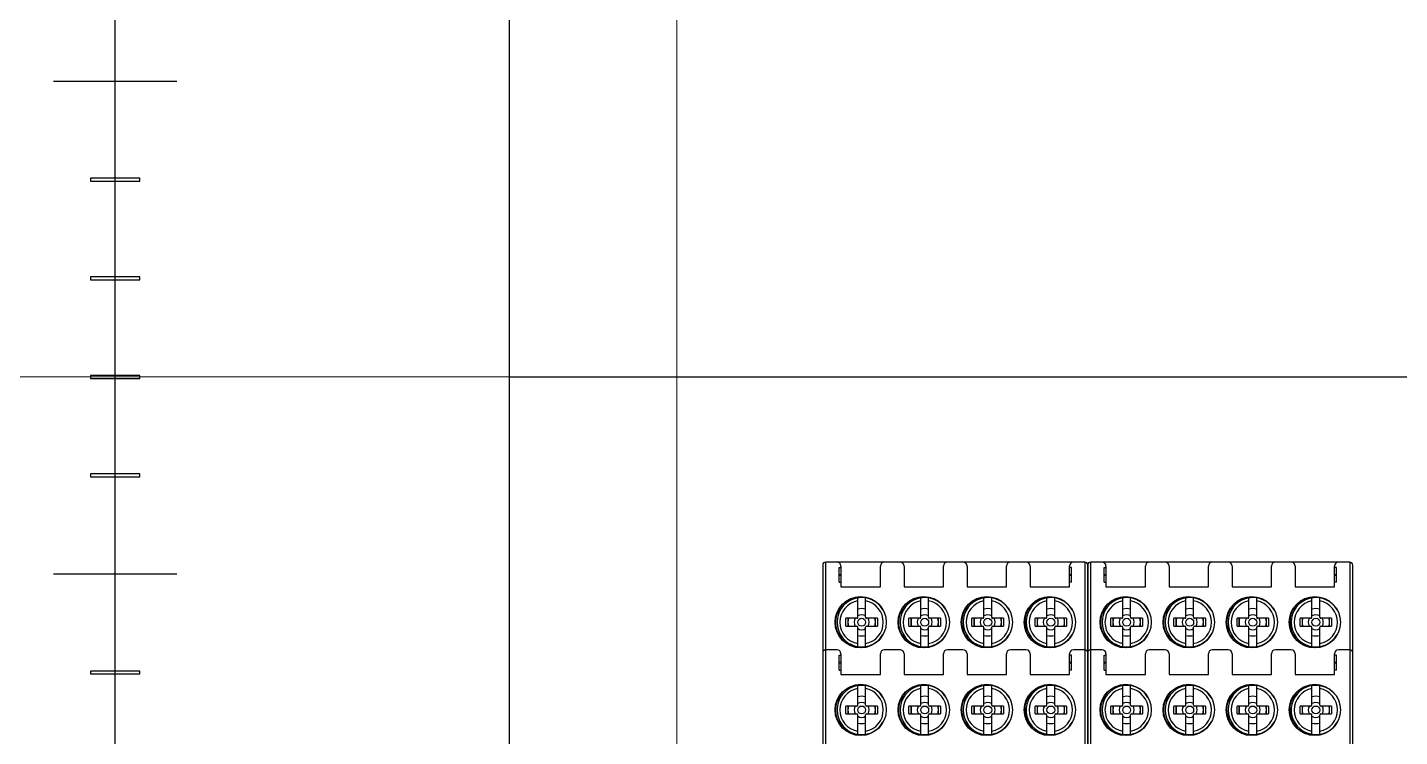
# Model space of a CAD drawing. Header units: millimetres. Extents: x 0 to 53000, y -591 to 24400.
# Drawn here: x 15075.8 to 15215, y 2705.3 to 2777.3 of the extents above; entities that cross this region are included whole.
import ezdxf
from ezdxf.enums import TextEntityAlignment as Align

# ---------------------------------------------------------------- set-up
doc = ezdxf.new("R2010")
doc.units = ezdxf.units.MM
for name, color, linetype, lineweight in [('КК перф 40х60', 6, 'Continuous', 30), ('Основная', 7, 'Continuous', 30), ('Трубка', 5, 'Continuous', 40)]:
    doc.layers.add(name, color=color, linetype=linetype, lineweight=lineweight)
doc.layers.add('Привязки', color=2, linetype='Continuous', lineweight=0, plot=False, transparency=0.8)
doc.styles.add('текст', font='isocpeui.ttf')

# ---------------------------------------------------------------- blocks, each defined once
blk = doc.blocks.new('MCADID0001910_2D-top')
at = {"layer": 'Основная', "color": 7, "linetype": 'Continuous'}
for p, q in [((0, 40.9), (0, 1.95)), ((0.3, 1.65), (0.3, 41.2)), ((26.6, 41.2), (0.3, 41.2)), ((1.65, 39.15), (1.65, 40.65)), ((1.65, 40.65), (1.85, 40.65)), ((1.85, 40.8), (1.85, 38.7)), ((5.85, 38.7), (5.85, 40.8)), ((8.25, 40.8), (8.25, 38.7)), ((12.25, 38.7), (12.25, 40.8)), ((14.65, 40.8), (14.65, 38.7)), ((18.65, 38.7), (18.65, 40.8)), ((21.05, 40.8), (21.05, 38.7)), ((25.05, 38.7), (25.05, 40.8)), ((25.25, 40.65), (25.05, 40.65)), ((25.25, 39.15), (25.25, 40.65)), ((26.6, 41.2), (26.6, 1.65)), ((26.9, 1.65), (26.9, 40.9)), ((1.65, 39.95), (1.85, 39.95)), ((1.85, 39.85), (1.65, 39.85)), ((1.65, 39.15), (1.85, 39.15)), ((25.05, 39.95), (25.25, 39.95)), ((25.25, 39.85), (25.05, 39.85)), ((25.25, 39.15), (25.05, 39.15)), ((1.85, 38.7), (5.85, 38.7)), ((8.25, 38.7), (12.25, 38.7)), ((14.65, 38.7), (18.65, 38.7)), ((21.05, 38.7), (25.05, 38.7)), ((3.55, 35.6), (3.55, 37.57)), ((4.35, 35.6), (4.35, 37.57)), ((9.95, 35.6), (9.95, 37.57)), ((10.75, 35.6), (10.75, 37.57)), ((16.35, 35.6), (16.35, 37.57)), ((17.15, 35.6), (17.15, 37.57)), ((22.75, 35.6), (22.75, 37.57)), ((23.55, 35.6), (23.55, 37.57)), ((2.35, 34.7), (2.35, 35.5)), ((3.45, 35.5), (2.35, 35.5)), ((2.55, 35.5), (2.55, 34.7)), ((5.55, 35.5), (4.45, 35.5)), ((5.35, 34.7), (5.35, 35.5)), ((5.55, 35.5), (5.55, 34.7)), ((8.75, 34.7), (8.75, 35.5)), ((9.85, 35.5), (8.75, 35.5)), ((8.95, 35.5), (8.95, 34.7)), ((11.95, 35.5), (10.85, 35.5)), ((11.75, 34.7), (11.75, 35.5)), ((11.95, 35.5), (11.95, 34.7)), ((15.15, 34.7), (15.15, 35.5)), ((16.25, 35.5), (15.15, 35.5)), ((15.35, 35.5), (15.35, 34.7)), ((18.35, 35.5), (17.25, 35.5)), ((18.15, 34.7), (18.15, 35.5)), ((18.35, 35.5), (18.35, 34.7)), ((21.55, 34.7), (21.55, 35.5)), ((22.65, 35.5), (21.55, 35.5)), ((21.75, 35.5), (21.75, 34.7)), ((24.75, 35.5), (23.65, 35.5)), ((24.55, 34.7), (24.55, 35.5)), ((24.75, 35.5), (24.75, 34.7)), ((2.35, 34.7), (3.45, 34.7)), ((3.55, 32.63), (3.55, 34.6)), ((4.35, 32.63), (4.35, 34.6)), ((4.45, 34.7), (5.55, 34.7)), ((8.75, 34.7), (9.85, 34.7)), ((9.95, 32.63), (9.95, 34.6)), ((10.75, 32.63), (10.75, 34.6)), ((10.85, 34.7), (11.95, 34.7)), ((15.15, 34.7), (16.25, 34.7)), ((16.35, 32.63), (16.35, 34.6)), ((17.15, 32.63), (17.15, 34.6)), ((17.25, 34.7), (18.35, 34.7)), ((21.55, 34.7), (22.65, 34.7)), ((22.75, 32.63), (22.75, 34.6)), ((23.55, 32.63), (23.55, 34.6)), ((23.65, 34.7), (24.75, 34.7)), ((1.45, 32.3), (0.3, 32.3)), ((7.85, 32.3), (6.25, 32.3)), ((14.25, 32.3), (12.65, 32.3)), ((20.65, 32.3), (19.05, 32.3)), ((26.6, 32.3), (25.45, 32.3)), ((1.65, 30.25), (1.65, 31.75)), ((1.65, 31.75), (1.85, 31.75)), ((1.65, 31.05), (1.85, 31.05)), ((1.85, 30.95), (1.65, 30.95)), ((1.85, 31.9), (1.85, 29.8)), ((5.85, 29.8), (5.85, 31.9)), ((8.25, 31.9), (8.25, 29.8)), ((12.25, 29.8), (12.25, 31.9)), ((14.65, 31.9), (14.65, 29.8)), ((18.65, 29.8), (18.65, 31.9)), ((21.05, 31.9), (21.05, 29.8)), ((25.05, 29.8), (25.05, 31.9)), ((25.25, 31.75), (25.05, 31.75)), ((25.05, 31.05), (25.25, 31.05)), ((25.25, 30.95), (25.05, 30.95)), ((25.25, 30.25), (25.25, 31.75)), ((1.65, 30.25), (1.85, 30.25)), ((1.85, 29.8), (5.85, 29.8)), ((8.25, 29.8), (12.25, 29.8)), ((14.65, 29.8), (18.65, 29.8)), ((21.05, 29.8), (25.05, 29.8)), ((25.25, 30.25), (25.05, 30.25)), ((3.55, 26.7), (3.55, 28.67)), ((4.35, 26.7), (4.35, 28.67)), ((9.95, 26.7), (9.95, 28.67)), ((10.75, 26.7), (10.75, 28.67)), ((16.35, 26.7), (16.35, 28.67)), ((17.15, 26.7), (17.15, 28.67)), ((22.75, 26.7), (22.75, 28.67)), ((23.55, 26.7), (23.55, 28.67)), ((2.35, 25.8), (2.35, 26.6)), ((3.45, 26.6), (2.35, 26.6)), ((2.55, 26.6), (2.55, 25.8)), ((5.55, 26.6), (4.45, 26.6)), ((5.35, 25.8), (5.35, 26.6)), ((5.55, 26.6), (5.55, 25.8)), ((8.75, 25.8), (8.75, 26.6)), ((9.85, 26.6), (8.75, 26.6)), ((8.95, 26.6), (8.95, 25.8)), ((11.95, 26.6), (10.85, 26.6)), ((11.75, 25.8), (11.75, 26.6)), ((11.95, 26.6), (11.95, 25.8)), ((15.15, 25.8), (15.15, 26.6)), ((16.25, 26.6), (15.15, 26.6)), ((15.35, 26.6), (15.35, 25.8)), ((18.35, 26.6), (17.25, 26.6)), ((18.15, 25.8), (18.15, 26.6)), ((18.35, 26.6), (18.35, 25.8)), ((21.55, 25.8), (21.55, 26.6)), ((22.65, 26.6), (21.55, 26.6)), ((21.75, 26.6), (21.75, 25.8)), ((24.75, 26.6), (23.65, 26.6)), ((24.55, 25.8), (24.55, 26.6)), ((24.75, 26.6), (24.75, 25.8)), ((2.35, 25.8), (3.45, 25.8)), ((3.55, 23.73), (3.55, 25.7)), ((4.35, 23.73), (4.35, 25.7)), ((4.45, 25.8), (5.55, 25.8)), ((8.75, 25.8), (9.85, 25.8)), ((9.95, 23.73), (9.95, 25.7)), ((10.75, 23.73), (10.75, 25.7)), ((10.85, 25.8), (11.95, 25.8)), ((15.15, 25.8), (16.25, 25.8)), ((16.35, 23.73), (16.35, 25.7)), ((17.15, 23.73), (17.15, 25.7)), ((17.25, 25.8), (18.35, 25.8)), ((21.55, 25.8), (22.65, 25.8)), ((22.75, 23.73), (22.75, 25.7)), ((23.55, 23.73), (23.55, 25.7)), ((23.65, 25.8), (24.75, 25.8))]:
    blk.add_line(p, q, dxfattribs=at)
for centre, radius in [((3.85, 35.1), 2.6), ((10.25, 35.1), 2.6), ((16.65, 35.1), 2.6), ((23.05, 35.1), 2.6), ((3.95, 35.1), 0.4), ((10.35, 35.1), 0.4), ((16.75, 35.1), 0.4), ((23.15, 35.1), 0.4), ((3.85, 26.2), 2.6), ((10.25, 26.2), 2.6), ((16.65, 26.2), 2.6), ((23.05, 26.2), 2.6), ((3.95, 26.2), 0.4), ((10.35, 26.2), 0.4), ((16.75, 26.2), 0.4), ((23.15, 26.2), 0.4)]:
    blk.add_circle(centre, radius, dxfattribs=at)
for centre, radius, start, end in [((0.3, 40.9), 0.3, 90, 180), ((1.45, 40.8), 0.4, 0, 90), ((6.25, 40.8), 0.4, 90, 180), ((7.85, 40.8), 0.4, 0, 90), ((12.65, 40.8), 0.4, 90, 180), ((14.25, 40.8), 0.4, 0, 90), ((19.05, 40.8), 0.4, 90, 180), ((20.65, 40.8), 0.4, 0, 90), ((25.45, 40.8), 0.4, 90, 180), ((26.6, 40.9), 0.3, 0, 90), ((3.85, 35.1), 2.55, 78.5328, 300.8334), ((10.25, 35.1), 2.55, 78.5328, 300.8334), ((16.65, 35.1), 2.55, 58.9535, 300.8334), ((23.05, 35.1), 2.55, 58.9535, 300.8334), ((3.95, 35.1), 2.5, 30.1397, 329.9652), ((3.95, 35.1), 2.2, 100.4757, 259.5243), ((3.95, 35.1), 1.39, 73.2468, 106.7532), ((3.95, 35.1), 2.2, 280.4757, 79.5243), ((3.85, 35.1), 2.55, 58.9535, 76.7267), ((10.35, 35.1), 2.5, 30.1397, 329.9652), ((10.35, 35.1), 2.2, 100.4757, 259.5243), ((10.35, 35.1), 1.39, 73.2468, 106.7532), ((10.35, 35.1), 2.2, 280.4757, 79.5243), ((10.25, 35.1), 2.55, 58.9535, 76.7267), ((16.75, 35.1), 2.5, 30.1397, 329.9652), ((16.75, 35.1), 2.2, 100.4757, 259.5243), ((16.75, 35.1), 1.39, 73.2468, 106.7532), ((16.75, 35.1), 2.2, 280.4757, 79.5243), ((23.15, 35.1), 2.5, 30.1397, 329.9652), ((23.15, 35.1), 2.2, 100.4757, 259.5243), ((23.15, 35.1), 1.39, 73.2468, 106.7532), ((23.15, 35.1), 2.2, 280.4757, 79.5243), ((3.95, 35.1), 1.39, 163.2468, 196.7532), ((3.95, 35.1), 0.76, 148.2326, 211.7674), ((3.45, 35.6), 0.1, 270, 0), ((3.95, 35.1), 0.76, 58.2326, 121.7674), ((4.45, 35.6), 0.1, 180, 270), ((3.95, 35.1), 0.76, 328.2326, 31.7674), ((3.95, 35.1), 1.39, 343.2468, 16.7532), ((10.35, 35.1), 1.39, 163.2468, 196.7532), ((10.35, 35.1), 0.76, 148.2326, 211.7674), ((9.85, 35.6), 0.1, 270, 0), ((10.35, 35.1), 0.76, 58.2326, 121.7674), ((10.85, 35.6), 0.1, 180, 270), ((10.35, 35.1), 0.76, 328.2326, 31.7674), ((10.35, 35.1), 1.39, 343.2468, 16.7532), ((16.75, 35.1), 1.39, 163.2468, 196.7532), ((16.75, 35.1), 0.76, 148.2326, 211.7674), ((16.25, 35.6), 0.1, 270, 0), ((16.75, 35.1), 0.76, 58.2326, 121.7674), ((17.25, 35.6), 0.1, 180, 270), ((16.75, 35.1), 0.76, 328.2326, 31.7674), ((16.75, 35.1), 1.39, 343.2468, 16.7532), ((23.15, 35.1), 1.39, 163.2468, 196.7532), ((23.15, 35.1), 0.76, 148.2326, 211.7674), ((22.65, 35.6), 0.1, 270, 0), ((23.15, 35.1), 0.76, 58.2326, 121.7674), ((23.65, 35.6), 0.1, 180, 270), ((23.15, 35.1), 0.76, 328.2326, 31.7674), ((23.15, 35.1), 1.39, 343.2468, 16.7532), ((3.45, 34.6), 0.1, 0, 90), ((3.95, 35.1), 0.76, 238.2326, 301.7674), ((3.95, 35.1), 1.39, 253.2468, 286.7532), ((4.45, 34.6), 0.1, 90, 180), ((9.85, 34.6), 0.1, 0, 90), ((10.35, 35.1), 0.76, 238.2326, 301.7674), ((10.35, 35.1), 1.39, 253.2468, 286.7532), ((10.85, 34.6), 0.1, 90, 180), ((16.25, 34.6), 0.1, 0, 90), ((16.75, 35.1), 0.76, 238.2326, 301.7674), ((16.75, 35.1), 1.39, 253.2468, 286.7532), ((17.25, 34.6), 0.1, 90, 180), ((22.65, 34.6), 0.1, 0, 90), ((23.15, 35.1), 0.76, 238.2326, 301.7674), ((23.15, 35.1), 1.39, 253.2468, 286.7532), ((23.65, 34.6), 0.1, 90, 180), ((0.3, 32), 0.3, 90, 180), ((1.45, 31.9), 0.4, 0, 90), ((6.25, 31.9), 0.4, 90, 180), ((7.85, 31.9), 0.4, 0, 90), ((12.65, 31.9), 0.4, 90, 180), ((14.25, 31.9), 0.4, 0, 90), ((19.05, 31.9), 0.4, 90, 180), ((20.65, 31.9), 0.4, 0, 90), ((25.45, 31.9), 0.4, 90, 180), ((26.6, 32), 0.3, 0, 90), ((3.85, 26.2), 2.55, 78.5328, 300.8334), ((3.95, 26.2), 2.5, 30.1397, 329.9652), ((3.95, 26.2), 2.2, 100.4757, 259.5243), ((3.95, 26.2), 2.2, 280.4757, 79.5243), ((3.85, 26.2), 2.55, 58.9535, 76.7267), ((10.25, 26.2), 2.55, 78.5328, 300.8334), ((10.35, 26.2), 2.5, 30.1397, 329.9652), ((10.35, 26.2), 2.2, 100.4757, 259.5243), ((10.35, 26.2), 2.2, 280.4757, 79.5243), ((10.25, 26.2), 2.55, 58.9535, 76.7267), ((16.65, 26.2), 2.55, 78.5328, 300.8334), ((16.75, 26.2), 2.5, 30.1397, 329.9652), ((16.75, 26.2), 2.2, 100.4757, 259.5243), ((16.75, 26.2), 2.2, 280.4757, 79.5243), ((16.65, 26.2), 2.55, 58.9535, 76.7267), ((23.05, 26.2), 2.55, 78.5328, 300.8334), ((23.15, 26.2), 2.5, 40.0248, 329.9652), ((23.15, 26.2), 2.2, 100.4757, 259.5243), ((23.15, 26.2), 2.2, 280.4757, 79.5243), ((23.05, 26.2), 2.55, 58.9535, 76.7267), ((3.95, 26.2), 1.39, 163.2468, 196.7532), ((3.95, 26.2), 0.76, 148.2326, 211.7674), ((3.45, 26.7), 0.1, 270, 0), ((3.95, 26.2), 1.39, 73.2468, 106.7532), ((3.95, 26.2), 0.76, 58.2326, 121.7674), ((4.45, 26.7), 0.1, 180, 270), ((3.95, 26.2), 0.76, 328.2326, 31.7674), ((3.95, 26.2), 1.39, 343.2468, 16.7532), ((10.35, 26.2), 1.39, 163.2468, 196.7532), ((10.35, 26.2), 0.76, 148.2326, 211.7674), ((9.85, 26.7), 0.1, 270, 0), ((10.35, 26.2), 1.39, 73.2468, 106.7532), ((10.35, 26.2), 0.76, 58.2326, 121.7674), ((10.85, 26.7), 0.1, 180, 270), ((10.35, 26.2), 0.76, 328.2326, 31.7674), ((10.35, 26.2), 1.39, 343.2468, 16.7532), ((16.75, 26.2), 1.39, 163.2468, 196.7532), ((16.75, 26.2), 0.76, 148.2326, 211.7674), ((16.25, 26.7), 0.1, 270, 0), ((16.75, 26.2), 1.39, 73.2468, 106.7532), ((16.75, 26.2), 0.76, 58.2326, 121.7674), ((17.25, 26.7), 0.1, 180, 270), ((16.75, 26.2), 0.76, 328.2326, 31.7674), ((16.75, 26.2), 1.39, 343.2468, 16.7532), ((23.15, 26.2), 1.39, 163.2468, 196.7532), ((23.15, 26.2), 0.76, 148.2326, 211.7674), ((22.65, 26.7), 0.1, 270, 0), ((23.15, 26.2), 1.39, 73.2468, 106.7532), ((23.15, 26.2), 0.76, 58.2326, 121.7674), ((23.65, 26.7), 0.1, 180, 270), ((23.15, 26.2), 0.76, 328.2326, 31.7674), ((23.15, 26.2), 1.39, 343.2468, 16.7532), ((23.15, 26.2), 2.5, 30.1397, 33.422), ((3.45, 25.7), 0.1, 0, 90), ((3.95, 26.2), 0.76, 238.2326, 301.7674), ((4.45, 25.7), 0.1, 90, 180), ((9.85, 25.7), 0.1, 0, 90), ((10.35, 26.2), 0.76, 238.2326, 301.7674), ((10.85, 25.7), 0.1, 90, 180), ((16.25, 25.7), 0.1, 0, 90), ((16.75, 26.2), 0.76, 238.2326, 301.7674), ((17.25, 25.7), 0.1, 90, 180), ((22.65, 25.7), 0.1, 0, 90), ((23.15, 26.2), 0.76, 238.2326, 301.7674), ((23.65, 25.7), 0.1, 90, 180), ((3.95, 26.2), 1.39, 253.2468, 286.7532), ((10.35, 26.2), 1.39, 253.2468, 286.7532), ((16.75, 26.2), 1.39, 253.2468, 286.7532), ((23.15, 26.2), 1.39, 253.2468, 286.7532)]:
    blk.add_arc(centre, radius, start, end, dxfattribs=at)
at = {"layer": 'Основная', "style": 'текст'}
blk.add_attdef('А1', text='', height=15, dxfattribs=at).set_placement((13.45, -51.36), align=Align.MIDDLE_CENTER)

msp = doc.modelspace()

# ---------------------------------------------------------------- linework, layer by layer
at = {"layer": 'КК перф 40х60'}
for p, q in [((15084.65596, 2471.8489), (15084.65596, 3121.84891)), ((15124.65596, 3081.84891), (15124.65596, 2511.8489)), ((15124.62297, 2881.85019), (15124.65596, 2631.84891)), ((15124.65596, 2796.8489), (15124.65596, 2511.8489)), ((15124.62297, 2741.8489), (15494.62298, 2741.84893))]:
    msp.add_line(p, q, dxfattribs=at)
at = {"layer": 'Основная'}
for p, q in [((15078.40596, 2771.8489), (15090.90596, 2771.8489)), ((15078.40596, 2721.8489), (15090.90596, 2721.8489))]:
    msp.add_line(p, q, dxfattribs=at)
at = {"layer": 'Основная', "linetype": 'Continuous'}
for p, q in [((15082.15595, 2761.9989), (15082.15595, 2761.69891)), ((15087.15596, 2761.9989), (15082.15595, 2761.9989)), ((15087.15596, 2761.69891), (15087.15596, 2761.9989)), ((15082.15595, 2761.69891), (15087.15596, 2761.69891)), ((15082.15595, 2751.99891), (15082.15595, 2751.6989)), ((15087.15596, 2751.99891), (15082.15595, 2751.99891)), ((15082.15595, 2751.6989), (15087.15596, 2751.6989)), ((15087.15596, 2751.6989), (15087.15596, 2751.99891)), ((15087.15596, 2741.9989), (15082.15595, 2741.9989)), ((15082.15595, 2741.9989), (15082.15595, 2741.69891)), ((15082.15595, 2741.69891), (15087.15596, 2741.69891)), ((15087.15596, 2741.69891), (15087.15596, 2741.9989)), ((15087.15596, 2731.9989), (15082.15595, 2731.9989)), ((15082.15595, 2731.9989), (15082.15595, 2731.6989)), ((15082.15595, 2731.6989), (15087.15596, 2731.6989)), ((15087.15596, 2731.6989), (15087.15596, 2731.9989)), ((15087.15596, 2711.99891), (15082.15595, 2711.99891)), ((15082.15595, 2711.99891), (15082.15595, 2711.6989)), ((15087.15596, 2711.6989), (15087.15596, 2711.99891)), ((15082.15595, 2711.6989), (15087.15596, 2711.6989))]:
    msp.add_line(p, q, dxfattribs=at)
at = {"layer": 'Привязки'}
for p, q in [((15141.65595, 3081.84891), (15141.65595, 2471.8489)), ((16279.31202, 2741.8489), (13378.18473, 2741.8489)), ((15087.15596, 2741.8489), (15532.15595, 2741.8489))]:
    msp.add_line(p, q, dxfattribs=at)

# ---------------------------------------------------------------- block references
at = {"layer": 'Трубка'}
for p in [(15156.4825, 2681.84891), (15183.3825, 2681.84891)]:
    msp.add_blockref('MCADID0001910_2D-top', p, dxfattribs=at)

doc.saveas('drawing.dxf')
